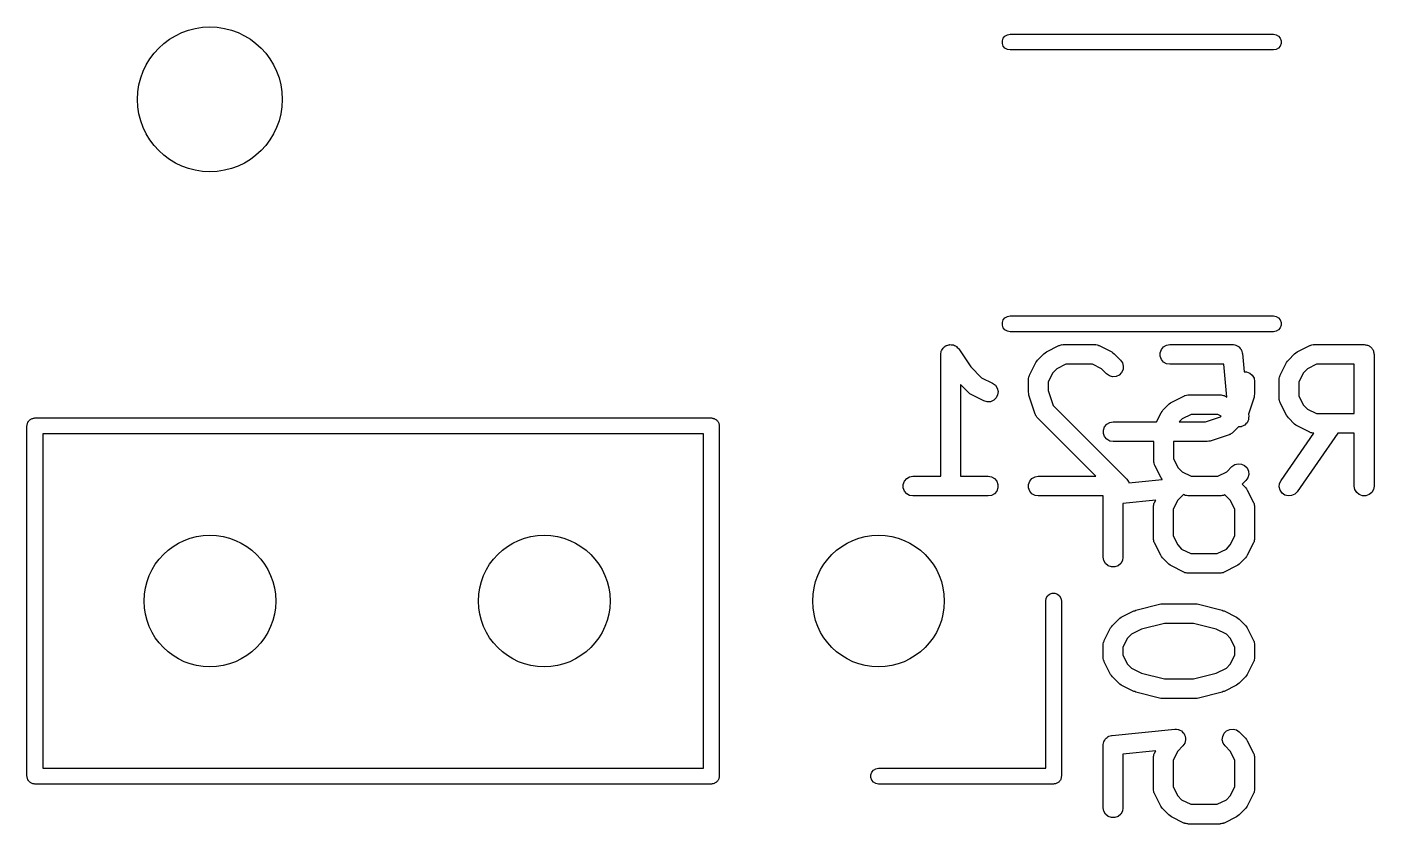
# Model space of a CAD drawing. Extents: x 25 to 326, y -201 to -21.
# Drawn here: x 100.21 to 110.44, y -37.25 to -31.2 of the extents above; entities that cross this region are included whole.
import ezdxf

# ---------------------------------------------------------------- set-up
doc = ezdxf.new("R2010")
doc.units = 0
doc.header["$MEASUREMENT"] = 0
doc.layers.add('BLACK', color=7, linetype='CONTINUOUS')

msp = doc.modelspace()

# ---------------------------------------------------------------- linework, layer by layer
at = {"layer": 'Black'}
for p, q in [((107.621, -31.3046), (107.628, -31.285)), ((107.621, -31.3254), (107.621, -31.3046)), ((107.628, -31.285), (107.641, -31.269)), ((107.641, -31.269), (107.659, -31.2586)), ((107.659, -31.2586), (107.68, -31.255)), ((107.68, -31.255), (109.68, -31.255)), ((109.68, -31.255), (109.701, -31.2586)), ((109.701, -31.2586), (109.719, -31.269)), ((109.719, -31.269), (109.732, -31.285)), ((109.732, -31.285), (109.739, -31.3046)), ((109.739, -31.3046), (109.739, -31.3254)), ((107.628, -31.345), (107.621, -31.3254)), ((107.641, -31.361), (107.628, -31.345)), ((107.659, -31.3714), (107.641, -31.361)), ((107.68, -31.375), (107.659, -31.3714)), ((109.68, -31.375), (107.68, -31.375)), ((109.701, -31.3714), (109.68, -31.375)), ((109.719, -31.361), (109.701, -31.3714)), ((109.732, -31.345), (109.719, -31.361)), ((109.739, -31.3254), (109.732, -31.345)), ((107.621, -33.4446), (107.628, -33.425)), ((107.621, -33.4654), (107.621, -33.4446)), ((107.628, -33.485), (107.621, -33.4654)), ((107.628, -33.425), (107.641, -33.409)), ((107.641, -33.409), (107.659, -33.3986)), ((107.659, -33.3986), (107.68, -33.395)), ((107.68, -33.395), (109.68, -33.395)), ((109.68, -33.395), (109.701, -33.3986)), ((109.701, -33.3986), (109.719, -33.409)), ((109.719, -33.409), (109.732, -33.425)), ((109.732, -33.425), (109.739, -33.4446)), ((109.739, -33.4654), (109.732, -33.485)), ((109.739, -33.4446), (109.739, -33.4654)), ((107.641, -33.501), (107.628, -33.485)), ((107.659, -33.5114), (107.641, -33.501)), ((107.68, -33.515), (107.659, -33.5114)), ((109.68, -33.515), (107.68, -33.515)), ((109.701, -33.5114), (109.68, -33.515)), ((109.719, -33.501), (109.701, -33.5114)), ((109.732, -33.485), (109.719, -33.501)), ((107.153, -33.6791), (107.156, -33.6705)), ((107.156, -33.6705), (107.157, -33.6617)), ((107.157, -33.6617), (107.159, -33.6581)), ((107.159, -33.6581), (107.16, -33.6541)), ((107.16, -33.6541), (107.166, -33.6469)), ((107.166, -33.6469), (107.17, -33.6392)), ((107.17, -33.6392), (107.173, -33.6365)), ((107.173, -33.6365), (107.176, -33.6331)), ((107.176, -33.6331), (107.183, -33.6282)), ((107.183, -33.6282), (107.19, -33.6224)), ((107.19, -33.6224), (107.194, -33.621)), ((107.194, -33.621), (107.197, -33.6187)), ((107.197, -33.6187), (107.206, -33.6166)), ((107.206, -33.6166), (107.215, -33.6135)), ((107.215, -33.6135), (107.219, -33.6135)), ((107.219, -33.6135), (107.223, -33.6125)), ((107.223, -33.6125), (107.232, -33.6135)), ((107.232, -33.6135), (107.241, -33.6135)), ((107.241, -33.6135), (107.245, -33.6149)), ((107.245, -33.6149), (107.249, -33.6154)), ((107.249, -33.6154), (107.257, -33.6194)), ((107.257, -33.6194), (107.265, -33.6224)), ((107.265, -33.6224), (107.268, -33.6251)), ((107.268, -33.6251), (107.272, -33.6269)), ((107.272, -33.6269), (107.278, -33.6334)), ((107.278, -33.6334), (107.285, -33.6392)), ((107.285, -33.6392), (107.287, -33.6428)), ((107.287, -33.6428), (107.29, -33.6458)), ((107.29, -33.6458), (107.381, -33.7825)), ((107.946, -33.6751), (107.956, -33.6679)), ((107.956, -33.6679), (108.051, -33.6203)), ((108.051, -33.6203), (108.055, -33.6191)), ((108.055, -33.6191), (108.059, -33.6169)), ((108.059, -33.6169), (108.068, -33.6154)), ((108.068, -33.6154), (108.076, -33.6129)), ((108.076, -33.6129), (108.081, -33.6131)), ((108.081, -33.6131), (108.085, -33.6124)), ((108.085, -33.6124), (108.323, -33.6124)), ((108.323, -33.6124), (108.327, -33.6131)), ((108.327, -33.6131), (108.331, -33.6129)), ((108.331, -33.6129), (108.34, -33.6154)), ((108.34, -33.6154), (108.349, -33.6169)), ((108.349, -33.6169), (108.352, -33.6191)), ((108.352, -33.6191), (108.356, -33.6203)), ((108.356, -33.6203), (108.452, -33.6679)), ((108.452, -33.6679), (108.461, -33.6751)), ((108.82, -33.6744), (108.829, -33.6499)), ((108.829, -33.6499), (108.846, -33.6299)), ((108.846, -33.6299), (108.869, -33.6169)), ((108.869, -33.6169), (108.894, -33.6124)), ((108.894, -33.6124), (109.37, -33.6124)), ((109.37, -33.6124), (109.373, -33.6129)), ((109.373, -33.6129), (109.376, -33.6126)), ((109.376, -33.6126), (109.386, -33.6151)), ((109.386, -33.6151), (109.396, -33.6169)), ((109.396, -33.6169), (109.399, -33.6183)), ((109.399, -33.6183), (109.401, -33.619)), ((109.401, -33.619), (109.41, -33.6248)), ((109.41, -33.6248), (109.419, -33.6299)), ((109.419, -33.6299), (109.421, -33.6321)), ((109.421, -33.6321), (109.423, -33.6337)), ((109.423, -33.6337), (109.429, -33.642)), ((109.429, -33.642), (109.435, -33.6499)), ((109.435, -33.6499), (109.436, -33.6525)), ((109.436, -33.6525), (109.438, -33.6548)), ((109.438, -33.6548), (109.441, -33.6647)), ((109.441, -33.6647), (109.444, -33.6744)), ((109.851, -33.6751), (109.861, -33.6679)), ((109.861, -33.6679), (109.956, -33.6203)), ((109.956, -33.6203), (109.96, -33.6191)), ((109.96, -33.6191), (109.964, -33.6169)), ((109.964, -33.6169), (109.973, -33.6154)), ((109.973, -33.6154), (109.981, -33.6129)), ((109.981, -33.6129), (109.985, -33.6131)), ((109.985, -33.6131), (109.99, -33.6124)), ((109.99, -33.6124), (110.37, -33.6124)), ((110.37, -33.6124), (110.377, -33.6135)), ((110.377, -33.6135), (110.383, -33.6135)), ((110.383, -33.6135), (110.39, -33.6158)), ((110.39, -33.6158), (110.396, -33.6169)), ((110.396, -33.6169), (110.402, -33.6202)), ((110.402, -33.6202), (110.408, -33.6224)), ((110.408, -33.6224), (110.413, -33.6266)), ((110.413, -33.6266), (110.419, -33.6299)), ((110.419, -33.6299), (110.423, -33.635)), ((110.423, -33.635), (110.428, -33.6392)), ((110.428, -33.6392), (110.431, -33.6449)), ((110.431, -33.6449), (110.435, -33.6499)), ((110.435, -33.6499), (110.438, -33.656)), ((110.438, -33.656), (110.441, -33.6617)), ((110.441, -33.6617), (110.442, -33.6682)), ((110.442, -33.6682), (110.444, -33.6744)), ((107.153, -33.6833), (107.153, -33.6791)), ((107.153, -33.6874), (107.153, -33.6833)), ((107.153, -34.6124), (107.153, -33.6874)), ((107.827, -33.8443), (107.875, -33.7491)), ((107.875, -33.7491), (107.882, -33.7394)), ((107.882, -33.7394), (107.889, -33.7296)), ((107.889, -33.7296), (107.936, -33.682)), ((107.936, -33.682), (107.946, -33.6751)), ((108.102, -33.7624), (108.034, -33.7966)), ((108.305, -33.7624), (108.102, -33.7624)), ((108.374, -33.7966), (108.305, -33.7624)), ((108.461, -33.6751), (108.471, -33.682)), ((108.471, -33.682), (108.519, -33.7296)), ((108.519, -33.7296), (108.534, -33.7509)), ((108.534, -33.7509), (108.54, -33.7761)), ((108.82, -33.7004), (108.82, -33.6744)), ((108.829, -33.7249), (108.82, -33.7004)), ((108.846, -33.7448), (108.829, -33.7249)), ((108.869, -33.7579), (108.846, -33.7448)), ((108.894, -33.7624), (108.869, -33.7579)), ((109.303, -33.7624), (108.894, -33.7624)), ((109.327, -34.0106), (109.303, -33.7624)), ((109.444, -33.6744), (109.444, -33.6772)), ((109.444, -33.6772), (109.445, -33.6799)), ((109.445, -33.6799), (109.459, -33.8195)), ((109.732, -33.8443), (109.78, -33.7491)), ((109.78, -33.7491), (109.787, -33.7394)), ((109.787, -33.7394), (109.794, -33.7296)), ((109.794, -33.7296), (109.841, -33.682)), ((109.841, -33.682), (109.851, -33.6751)), ((110.007, -33.7624), (109.939, -33.7966)), ((110.295, -33.7624), (110.007, -33.7624)), ((110.295, -34.1362), (110.295, -33.7624)), ((110.444, -33.6744), (110.444, -33.6809)), ((110.444, -33.6809), (110.445, -33.6874)), ((110.445, -33.6874), (110.445, -34.6874)), ((107.381, -33.7825), (107.463, -33.8638)), ((107.463, -33.8638), (107.547, -33.906)), ((107.819, -33.8779), (107.82, -33.8736)), ((107.82, -33.8693), (107.822, -33.8609)), ((107.82, -33.8736), (107.82, -33.8693)), ((107.822, -33.8609), (107.824, -33.8522)), ((107.824, -33.8522), (107.826, -33.8485)), ((107.826, -33.8485), (107.827, -33.8443)), ((108.004, -33.827), (107.969, -33.8956)), ((108.034, -33.7966), (108.004, -33.827)), ((108.413, -33.8357), (108.374, -33.7966)), ((108.434, -33.8506), (108.413, -33.8357)), ((108.459, -33.8573), (108.434, -33.8506)), ((108.485, -33.8551), (108.459, -33.8573)), ((108.509, -33.8441), (108.485, -33.8551)), ((108.527, -33.8256), (108.509, -33.8441)), ((108.538, -33.802), (108.527, -33.8256)), ((108.54, -33.7761), (108.538, -33.802)), ((109.459, -33.8195), (109.475, -33.8195)), ((109.475, -33.8195), (109.5, -33.8284)), ((109.5, -33.8284), (109.52, -33.8451)), ((109.52, -33.8451), (109.533, -33.8677)), ((109.533, -33.8677), (109.537, -33.8933)), ((109.724, -33.8779), (109.725, -33.8736)), ((109.725, -33.8693), (109.727, -33.8609)), ((109.725, -33.8736), (109.725, -33.8693)), ((109.727, -33.8609), (109.729, -33.8522)), ((109.729, -33.8522), (109.731, -33.8485)), ((109.731, -33.8485), (109.732, -33.8443)), ((109.908, -33.827), (109.874, -33.8956)), ((109.939, -33.7966), (109.908, -33.827)), ((107.365, -33.9785), (107.303, -33.9161)), ((107.303, -33.9161), (107.303, -34.6124)), ((107.375, -33.9854), (107.365, -33.9785)), ((107.547, -33.906), (107.568, -33.9215)), ((107.568, -33.9215), (107.582, -33.9433)), ((107.582, -33.9433), (107.588, -33.9686)), ((107.588, -33.9686), (107.585, -33.9945)), ((107.819, -33.9731), (107.819, -33.8779)), ((107.821, -33.9849), (107.819, -33.9731)), ((107.969, -33.8956), (107.969, -33.9609)), ((107.969, -33.9609), (108.007, -34.0754)), ((109.537, -33.8933), (109.537, -33.9886)), ((109.724, -34.0207), (109.724, -33.8779)), ((109.874, -33.8956), (109.874, -34.003)), ((107.385, -33.9926), (107.375, -33.9854)), ((107.48, -34.0402), (107.385, -33.9926)), ((107.505, -34.0476), (107.48, -34.0402)), ((107.531, -34.046), (107.505, -34.0476)), ((107.555, -34.0357), (107.531, -34.046)), ((107.574, -34.0178), (107.555, -34.0357)), ((107.585, -33.9945), (107.574, -34.0178)), ((107.823, -33.9968), (107.821, -33.9849)), ((107.871, -34.1397), (107.823, -33.9968)), ((108.007, -34.0754), (108.566, -34.6343)), ((108.841, -34.1105), (108.889, -34.0629)), ((108.889, -34.0629), (108.899, -34.056)), ((108.899, -34.056), (108.908, -34.0489)), ((108.908, -34.0489), (109.004, -34.0013)), ((109.004, -34.0013), (109.008, -34)), ((109.008, -34), (109.011, -33.9979)), ((109.011, -33.9979), (109.02, -33.9963)), ((109.02, -33.9963), (109.029, -33.9938)), ((109.029, -33.9938), (109.033, -33.9941)), ((109.033, -33.9941), (109.037, -33.9933)), ((109.037, -33.9933), (109.275, -33.9933)), ((109.275, -33.9933), (109.279, -33.9941)), ((109.279, -33.9941), (109.284, -33.9938)), ((109.284, -33.9938), (109.292, -33.9963)), ((109.292, -33.9963), (109.301, -33.9979)), ((109.301, -33.9979), (109.305, -34)), ((109.305, -34), (109.309, -34.0013)), ((109.309, -34.0013), (109.327, -34.0106)), ((109.534, -34.0123), (109.491, -34.1397)), ((109.535, -34.0004), (109.534, -34.0123)), ((109.537, -33.9886), (109.535, -34.0004)), ((109.725, -34.025), (109.724, -34.0207)), ((109.725, -34.0293), (109.725, -34.025)), ((109.727, -34.0377), (109.725, -34.0293)), ((109.729, -34.0464), (109.727, -34.0377)), ((109.731, -34.0501), (109.729, -34.0464)), ((109.732, -34.0543), (109.731, -34.0501)), ((109.78, -34.1495), (109.732, -34.0543)), ((109.874, -34.003), (109.908, -34.0715)), ((109.908, -34.0715), (109.939, -34.1019)), ((100.228, -34.1881), (100.231, -34.184)), ((100.231, -34.184), (100.236, -34.1814)), ((100.236, -34.1814), (100.24, -34.178)), ((100.24, -34.178), (100.245, -34.1762)), ((100.245, -34.1762), (100.249, -34.1736)), ((100.249, -34.1736), (100.255, -34.1727)), ((100.255, -34.1727), (100.26, -34.1709)), ((100.26, -34.1709), (100.265, -34.1709)), ((100.265, -34.1709), (100.27, -34.17)), ((100.27, -34.17), (105.41, -34.17)), ((105.41, -34.17), (105.415, -34.1709)), ((105.415, -34.1709), (105.42, -34.1709)), ((105.42, -34.1709), (105.425, -34.1727)), ((105.425, -34.1727), (105.431, -34.1736)), ((105.431, -34.1736), (105.435, -34.1762)), ((105.435, -34.1762), (105.44, -34.178)), ((105.44, -34.178), (105.444, -34.1814)), ((105.444, -34.1814), (105.449, -34.184)), ((105.449, -34.184), (105.452, -34.1881)), ((107.873, -34.1435), (107.871, -34.1397)), ((107.874, -34.1476), (107.873, -34.1435)), ((107.879, -34.1548), (107.874, -34.1476)), ((107.883, -34.1626), (107.879, -34.1548)), ((107.886, -34.1654), (107.883, -34.1626)), ((107.889, -34.169), (107.886, -34.1654)), ((108.332, -34.6124), (107.889, -34.169)), ((108.793, -34.1993), (108.827, -34.13)), ((108.827, -34.13), (108.834, -34.1204)), ((108.834, -34.1204), (108.841, -34.1105)), ((108.986, -34.1776), (108.965, -34.1993)), ((109.055, -34.1433), (108.986, -34.1776)), ((109.258, -34.1433), (109.055, -34.1433)), ((109.164, -34.1993), (109.279, -34.1611)), ((109.284, -34.1564), (109.258, -34.1433)), ((109.279, -34.1611), (109.284, -34.1564)), ((109.491, -34.183), (109.485, -34.1944)), ((109.491, -34.1397), (109.493, -34.1561)), ((109.492, -34.1695), (109.491, -34.1821)), ((109.491, -34.1821), (109.491, -34.1825)), ((109.491, -34.1825), (109.491, -34.183)), ((109.493, -34.157), (109.492, -34.1695)), ((109.493, -34.1561), (109.493, -34.1566)), ((109.493, -34.1566), (109.493, -34.157)), ((109.787, -34.1592), (109.78, -34.1495)), ((109.794, -34.169), (109.787, -34.1592)), ((109.841, -34.2166), (109.794, -34.169)), ((109.939, -34.1019), (110.007, -34.1362)), ((110.007, -34.1362), (110.295, -34.1362)), ((100.21, -34.23), (100.211, -34.2248)), ((100.21, -36.89), (100.21, -34.23)), ((100.211, -34.2196), (100.213, -34.2147)), ((100.211, -34.2248), (100.211, -34.2196)), ((100.213, -34.2147), (100.214, -34.2095)), ((100.214, -34.2095), (100.216, -34.2049)), ((100.216, -34.2049), (100.218, -34.2)), ((100.218, -34.2), (100.221, -34.196)), ((100.221, -34.196), (100.224, -34.1914)), ((100.224, -34.1914), (100.228, -34.1881)), ((105.452, -34.1881), (105.456, -34.1914)), ((105.456, -34.1914), (105.459, -34.196)), ((105.459, -34.196), (105.462, -34.2)), ((105.462, -34.2), (105.464, -34.2049)), ((105.464, -34.2049), (105.466, -34.2095)), ((105.466, -34.2095), (105.467, -34.2147)), ((105.467, -34.2147), (105.469, -34.2196)), ((105.469, -34.2196), (105.469, -34.2248)), ((105.469, -34.2248), (105.47, -34.23)), ((105.47, -34.23), (105.47, -36.89)), ((108.389, -34.2613), (108.397, -34.2368)), ((108.389, -34.2873), (108.389, -34.2613)), ((108.397, -34.2368), (108.414, -34.2168)), ((108.414, -34.2168), (108.437, -34.2038)), ((108.437, -34.2038), (108.462, -34.1993)), ((108.462, -34.1993), (108.793, -34.1993)), ((108.965, -34.1993), (109.164, -34.1993)), ((109.366, -34.2854), (109.358, -34.2896)), ((109.369, -34.2822), (109.366, -34.2854)), ((109.373, -34.2797), (109.369, -34.2822)), ((109.414, -34.2382), (109.373, -34.2797)), ((109.425, -34.2371), (109.414, -34.2382)), ((109.438, -34.236), (109.425, -34.2371)), ((109.45, -34.2303), (109.438, -34.2358)), ((109.438, -34.2358), (109.438, -34.2358)), ((109.438, -34.2358), (109.438, -34.236)), ((109.461, -34.225), (109.45, -34.2303)), ((109.462, -34.2245), (109.461, -34.2247)), ((109.461, -34.2247), (109.461, -34.225)), ((109.471, -34.2155), (109.462, -34.2245)), ((109.48, -34.2066), (109.471, -34.2155)), ((109.485, -34.1944), (109.48, -34.2058)), ((109.48, -34.2058), (109.48, -34.2062)), ((109.48, -34.2062), (109.48, -34.2066)), ((109.738, -34.6444), (109.988, -34.286)), ((109.851, -34.2235), (109.841, -34.2166)), ((109.861, -34.2307), (109.851, -34.2235)), ((110.171, -34.2862), (109.86, -34.7304)), ((109.956, -34.2783), (109.861, -34.2307)), ((109.96, -34.2795), (109.956, -34.2783)), ((109.964, -34.2817), (109.96, -34.2795)), ((109.973, -34.2832), (109.964, -34.2817)), ((109.981, -34.2857), (109.973, -34.2832)), ((109.985, -34.2854), (109.981, -34.2857)), ((109.988, -34.286), (109.985, -34.2854)), ((110.295, -34.2862), (110.171, -34.2862)), ((110.295, -34.6874), (110.295, -34.2862)), ((100.33, -34.29), (100.33, -36.83)), ((105.35, -34.29), (100.33, -34.29)), ((105.35, -36.83), (105.35, -34.29)), ((108.397, -34.3118), (108.389, -34.2873)), ((108.414, -34.3317), (108.397, -34.3118)), ((108.437, -34.3448), (108.414, -34.3317)), ((108.462, -34.3493), (108.437, -34.3448)), ((108.772, -34.3493), (108.462, -34.3493)), ((108.772, -34.4969), (108.772, -34.3493)), ((109.177, -34.3493), (108.922, -34.3493)), ((108.922, -34.3493), (108.922, -34.4792)), ((109.189, -34.3472), (109.177, -34.3493)), ((109.2, -34.3454), (109.189, -34.3472)), ((109.343, -34.2978), (109.2, -34.3454)), ((109.347, -34.2958), (109.343, -34.2978)), ((109.351, -34.2946), (109.347, -34.2958)), ((109.358, -34.2896), (109.351, -34.2946)), ((108.922, -34.4792), (108.956, -34.5477)), ((108.772, -34.5012), (108.772, -34.4969)), ((108.772, -34.5055), (108.772, -34.5012)), ((108.775, -34.5139), (108.772, -34.5055)), ((108.776, -34.5226), (108.775, -34.5139)), ((108.778, -34.5263), (108.776, -34.5226)), ((108.78, -34.5304), (108.778, -34.5263)), ((108.827, -34.6257), (108.78, -34.5304)), ((108.956, -34.5477), (108.986, -34.5781)), ((108.986, -34.5781), (109.055, -34.6124)), ((109.258, -34.6124), (109.326, -34.5781)), ((109.326, -34.5781), (109.365, -34.5391)), ((109.365, -34.5391), (109.386, -34.5242)), ((109.386, -34.5242), (109.412, -34.5174)), ((109.412, -34.5174), (109.438, -34.5197)), ((109.438, -34.5197), (109.461, -34.5307)), ((109.461, -34.5307), (109.48, -34.5491)), ((109.48, -34.5491), (109.491, -34.5727)), ((109.491, -34.5727), (109.493, -34.5987)), ((106.868, -34.6744), (106.877, -34.6499)), ((106.868, -34.7004), (106.868, -34.6744)), ((106.877, -34.6499), (106.894, -34.6299)), ((106.894, -34.6299), (106.916, -34.6169)), ((106.916, -34.6169), (106.942, -34.6124)), ((106.942, -34.6124), (107.153, -34.6124)), ((107.303, -34.6124), (107.513, -34.6124)), ((107.513, -34.6124), (107.539, -34.6169)), ((107.539, -34.6169), (107.562, -34.6299)), ((107.562, -34.6299), (107.578, -34.6499)), ((107.578, -34.6499), (107.587, -34.6744)), ((107.587, -34.6744), (107.587, -34.7004)), ((107.82, -34.6744), (107.829, -34.6499)), ((107.82, -34.7004), (107.82, -34.6744)), ((107.829, -34.6499), (107.846, -34.6299)), ((107.846, -34.6299), (107.869, -34.6169)), ((107.869, -34.6169), (107.894, -34.6124)), ((107.894, -34.6124), (108.332, -34.6124)), ((108.566, -34.6343), (108.572, -34.6424)), ((108.572, -34.6424), (108.578, -34.6499)), ((108.578, -34.6499), (108.579, -34.653)), ((108.579, -34.653), (108.581, -34.6557)), ((108.581, -34.6557), (108.583, -34.663)), ((108.583, -34.663), (108.836, -34.6377)), ((108.834, -34.6353), (108.827, -34.6257)), ((108.836, -34.6377), (108.834, -34.6353)), ((109.055, -34.6124), (109.258, -34.6124)), ((109.471, -34.6452), (109.443, -34.673)), ((109.443, -34.673), (109.468, -34.6974)), ((109.486, -34.6238), (109.471, -34.6452)), ((109.493, -34.5987), (109.486, -34.6238)), ((109.724, -34.6939), (109.727, -34.668)), ((109.731, -34.7191), (109.724, -34.6939)), ((109.727, -34.668), (109.738, -34.6444)), ((110.3, -34.713), (110.295, -34.6874)), ((110.445, -34.6874), (110.441, -34.713)), ((106.877, -34.7249), (106.868, -34.7004)), ((106.894, -34.7448), (106.877, -34.7249)), ((106.916, -34.7579), (106.894, -34.7448)), ((106.942, -34.7624), (106.916, -34.7579)), ((107.513, -34.7624), (106.942, -34.7624)), ((107.539, -34.7579), (107.513, -34.7624)), ((107.562, -34.7448), (107.539, -34.7579)), ((107.578, -34.7249), (107.562, -34.7448)), ((107.587, -34.7004), (107.578, -34.7249)), ((107.829, -34.7249), (107.82, -34.7004)), ((107.846, -34.7448), (107.829, -34.7249)), ((107.869, -34.7579), (107.846, -34.7448)), ((107.894, -34.7624), (107.869, -34.7579)), ((108.387, -34.7624), (107.894, -34.7624)), ((108.387, -35.2267), (108.387, -34.7624)), ((108.786, -34.7935), (108.537, -34.8183)), ((108.776, -34.8122), (108.786, -34.7935)), ((108.953, -34.7949), (108.918, -34.8634)), ((108.992, -34.7559), (108.953, -34.7949)), ((108.996, -34.7504), (108.992, -34.7552)), ((108.992, -34.7552), (108.992, -34.7555)), ((108.992, -34.7555), (108.992, -34.7559)), ((109.004, -34.7545), (108.996, -34.7504)), ((109.008, -34.7557), (109.004, -34.7545)), ((109.011, -34.7579), (109.008, -34.7557)), ((109.02, -34.7594), (109.011, -34.7579)), ((109.029, -34.7619), (109.02, -34.7594)), ((109.033, -34.7616), (109.029, -34.7619)), ((109.037, -34.7624), (109.033, -34.7616)), ((109.275, -34.7624), (109.037, -34.7624)), ((109.279, -34.7616), (109.275, -34.7624)), ((109.284, -34.7619), (109.279, -34.7616)), ((109.292, -34.7594), (109.284, -34.7619)), ((109.301, -34.7579), (109.292, -34.7594)), ((109.305, -34.7557), (109.301, -34.7579)), ((109.309, -34.7545), (109.305, -34.7557)), ((109.312, -34.7529), (109.309, -34.7545)), ((109.314, -34.7559), (109.312, -34.7529)), ((109.353, -34.7949), (109.314, -34.7559)), ((109.387, -34.8634), (109.353, -34.7949)), ((109.468, -34.6974), (109.475, -34.7073)), ((109.475, -34.7073), (109.482, -34.7169)), ((109.482, -34.7169), (109.529, -34.8122)), ((109.746, -34.7404), (109.731, -34.7191)), ((109.767, -34.7554), (109.746, -34.7404)), ((109.793, -34.7621), (109.767, -34.7554)), ((109.818, -34.7598), (109.793, -34.7621)), ((109.842, -34.7488), (109.818, -34.7598)), ((109.86, -34.7304), (109.842, -34.7488)), ((110.313, -34.7356), (110.3, -34.713)), ((110.333, -34.7523), (110.313, -34.7356)), ((110.357, -34.7612), (110.333, -34.7523)), ((110.383, -34.7612), (110.357, -34.7612)), ((110.408, -34.7523), (110.383, -34.7612)), ((110.428, -34.7356), (110.408, -34.7523)), ((110.441, -34.713), (110.428, -34.7356)), ((108.537, -34.8183), (108.537, -35.2267)), ((108.768, -34.8457), (108.769, -34.8415)), ((108.768, -35.0838), (108.768, -34.8457)), ((108.769, -34.8371), (108.771, -34.8287)), ((108.769, -34.8415), (108.769, -34.8371)), ((108.771, -34.8287), (108.773, -34.8201)), ((108.773, -34.8201), (108.775, -34.8163)), ((108.775, -34.8163), (108.776, -34.8122)), ((108.918, -34.8634), (108.918, -35.0661)), ((109.387, -35.0661), (109.387, -34.8634)), ((109.529, -34.8122), (109.531, -34.8163)), ((109.531, -34.8163), (109.533, -34.8201)), ((109.533, -34.8201), (109.534, -34.8287)), ((109.534, -34.8287), (109.537, -34.8371)), ((109.537, -34.8371), (109.537, -34.8415)), ((109.537, -34.8415), (109.537, -34.8457)), ((109.537, -34.8457), (109.537, -35.0838)), ((108.769, -35.0881), (108.768, -35.0838)), ((108.769, -35.0924), (108.769, -35.0881)), ((108.771, -35.1008), (108.769, -35.0924)), ((108.773, -35.1095), (108.771, -35.1008)), ((108.918, -35.0661), (108.953, -35.1346)), ((109.353, -35.1346), (109.387, -35.0661)), ((109.534, -35.1008), (109.533, -35.1095)), ((109.537, -35.0924), (109.534, -35.1008)), ((109.537, -35.0838), (109.537, -35.0881)), ((109.537, -35.0881), (109.537, -35.0924)), ((108.775, -35.1132), (108.773, -35.1095)), ((108.776, -35.1174), (108.775, -35.1132)), ((108.824, -35.2126), (108.776, -35.1174)), ((108.953, -35.1346), (108.983, -35.165)), ((108.983, -35.165), (109.052, -35.1993)), ((109.052, -35.1993), (109.254, -35.1993)), ((109.254, -35.1993), (109.323, -35.165)), ((109.323, -35.165), (109.353, -35.1346)), ((109.529, -35.1174), (109.482, -35.2126)), ((109.531, -35.1132), (109.529, -35.1174)), ((109.533, -35.1095), (109.531, -35.1132)), ((108.392, -35.2523), (108.387, -35.2267)), ((108.405, -35.2749), (108.392, -35.2523)), ((108.425, -35.2916), (108.405, -35.2749)), ((108.449, -35.3005), (108.425, -35.2916)), ((108.475, -35.3005), (108.449, -35.3005)), ((108.5, -35.2916), (108.475, -35.3005)), ((108.52, -35.2749), (108.5, -35.2916)), ((108.533, -35.2523), (108.52, -35.2749)), ((108.537, -35.2267), (108.533, -35.2523)), ((108.831, -35.2222), (108.824, -35.2126)), ((108.838, -35.2321), (108.831, -35.2222)), ((108.886, -35.2797), (108.838, -35.2321)), ((108.895, -35.2866), (108.886, -35.2797)), ((108.905, -35.2937), (108.895, -35.2866)), ((109, -35.3414), (108.905, -35.2937)), ((109.401, -35.2937), (109.305, -35.3414)), ((109.41, -35.2866), (109.401, -35.2937)), ((109.42, -35.2797), (109.41, -35.2866)), ((109.468, -35.2321), (109.42, -35.2797)), ((109.475, -35.2222), (109.468, -35.2321)), ((109.482, -35.2126), (109.475, -35.2222)), ((109.004, -35.3426), (109, -35.3414)), ((109.008, -35.3448), (109.004, -35.3426)), ((109.017, -35.3463), (109.008, -35.3448)), ((109.025, -35.3488), (109.017, -35.3463)), ((109.03, -35.3485), (109.025, -35.3488)), ((109.034, -35.3493), (109.03, -35.3485)), ((109.272, -35.3493), (109.034, -35.3493)), ((109.276, -35.3485), (109.272, -35.3493)), ((109.28, -35.3488), (109.276, -35.3485)), ((109.289, -35.3463), (109.28, -35.3488)), ((109.298, -35.3448), (109.289, -35.3463)), ((109.301, -35.3426), (109.298, -35.3448)), ((109.305, -35.3414), (109.301, -35.3426)), ((107.964, -35.5214), (107.98, -35.508)), ((107.98, -35.508), (108, -35.5009)), ((108, -35.5009), (108.02, -35.5009)), ((108.02, -35.5009), (108.04, -35.508)), ((108.04, -35.508), (108.056, -35.5214)), ((107.95, -35.56), (107.954, -35.5395)), ((107.95, -36.83), (107.95, -35.56)), ((107.954, -35.5395), (107.964, -35.5214)), ((108.056, -35.5214), (108.066, -35.5395)), ((108.066, -35.5395), (108.07, -35.56)), ((108.07, -35.56), (108.07, -36.89)), ((108.635, -35.6301), (108.825, -35.5825)), ((108.825, -35.5825), (108.834, -35.5818)), ((108.834, -35.5818), (108.843, -35.5802)), ((108.843, -35.5802), (109.081, -35.5802)), ((109.081, -35.5802), (109.09, -35.5818)), ((109.09, -35.5818), (109.1, -35.5825)), ((109.1, -35.5825), (109.29, -35.6301)), ((108.457, -35.7451), (108.505, -35.6974)), ((108.505, -35.6974), (108.514, -35.6906)), ((108.514, -35.6906), (108.524, -35.6834)), ((108.524, -35.6834), (108.619, -35.6358)), ((108.619, -35.6358), (108.627, -35.6334)), ((108.627, -35.6334), (108.635, -35.6301)), ((109.29, -35.6301), (109.298, -35.6334)), ((109.298, -35.6334), (109.305, -35.6358)), ((109.305, -35.6358), (109.401, -35.6834)), ((109.401, -35.6834), (109.41, -35.6906)), ((109.41, -35.6906), (109.42, -35.6974)), ((109.42, -35.6974), (109.468, -35.7451)), ((108.395, -35.8598), (108.443, -35.7646)), ((108.443, -35.7646), (108.45, -35.7549)), ((108.45, -35.7549), (108.457, -35.7451)), ((108.602, -35.8121), (108.572, -35.8425)), ((108.679, -35.7736), (108.602, -35.8121)), ((108.853, -35.7302), (108.679, -35.7736)), ((109.072, -35.7302), (108.853, -35.7302)), ((109.246, -35.7736), (109.072, -35.7302)), ((109.323, -35.8121), (109.246, -35.7736)), ((109.353, -35.8425), (109.323, -35.8121)), ((109.468, -35.7451), (109.475, -35.7549)), ((109.475, -35.7549), (109.482, -35.7646)), ((109.482, -35.7646), (109.529, -35.8598)), ((108.387, -35.8933), (108.388, -35.8891)), ((108.387, -35.9886), (108.387, -35.8933)), ((108.388, -35.8848), (108.39, -35.8763)), ((108.388, -35.8891), (108.388, -35.8848)), ((108.39, -35.8763), (108.392, -35.8677)), ((108.392, -35.8677), (108.394, -35.8639)), ((108.394, -35.8639), (108.395, -35.8598)), ((108.572, -35.8425), (108.537, -35.911)), ((108.537, -35.911), (108.537, -35.9709)), ((109.387, -35.911), (109.353, -35.8425)), ((109.387, -35.9709), (109.387, -35.911)), ((109.529, -35.8598), (109.531, -35.8639)), ((109.531, -35.8639), (109.533, -35.8677)), ((109.533, -35.8677), (109.534, -35.8763)), ((109.534, -35.8763), (109.537, -35.8848)), ((109.537, -35.8848), (109.537, -35.8891)), ((109.537, -35.8891), (109.537, -35.8933)), ((109.537, -35.8933), (109.537, -35.9886)), ((108.388, -35.9928), (108.387, -35.9886)), ((108.388, -35.9971), (108.388, -35.9928)), ((108.39, -36.0056), (108.388, -35.9971)), ((108.392, -36.0142), (108.39, -36.0056)), ((108.394, -36.018), (108.392, -36.0142)), ((108.395, -36.0221), (108.394, -36.018)), ((108.443, -36.1174), (108.395, -36.0221)), ((108.537, -35.9709), (108.572, -36.0394)), ((109.353, -36.0394), (109.387, -35.9709)), ((109.529, -36.0221), (109.482, -36.1174)), ((109.531, -36.018), (109.529, -36.0221)), ((109.533, -36.0142), (109.531, -36.018)), ((109.534, -36.0056), (109.533, -36.0142)), ((109.537, -35.9971), (109.534, -36.0056)), ((109.537, -35.9886), (109.537, -35.9928)), ((109.537, -35.9928), (109.537, -35.9971)), ((108.45, -36.127), (108.443, -36.1174)), ((108.457, -36.1368), (108.45, -36.127)), ((108.572, -36.0394), (108.602, -36.0698)), ((108.602, -36.0698), (108.679, -36.1083)), ((108.679, -36.1083), (108.853, -36.1517)), ((109.072, -36.1517), (109.246, -36.1083)), ((109.246, -36.1083), (109.323, -36.0698)), ((109.323, -36.0698), (109.353, -36.0394)), ((109.475, -36.127), (109.468, -36.1368)), ((109.482, -36.1174), (109.475, -36.127)), ((108.505, -36.1845), (108.457, -36.1368)), ((108.514, -36.1913), (108.505, -36.1845)), ((108.524, -36.1985), (108.514, -36.1913)), ((108.619, -36.2461), (108.524, -36.1985)), ((108.853, -36.1517), (109.072, -36.1517)), ((109.401, -36.1985), (109.305, -36.2461)), ((109.41, -36.1913), (109.401, -36.1985)), ((109.42, -36.1845), (109.41, -36.1913)), ((109.468, -36.1368), (109.42, -36.1845)), ((108.627, -36.2485), (108.619, -36.2461)), ((108.635, -36.2518), (108.627, -36.2485)), ((108.825, -36.2994), (108.635, -36.2518)), ((108.834, -36.3001), (108.825, -36.2994)), ((108.843, -36.3017), (108.834, -36.3001)), ((109.081, -36.3017), (108.843, -36.3017)), ((109.09, -36.3001), (109.081, -36.3017)), ((109.1, -36.2994), (109.09, -36.3001)), ((109.29, -36.2518), (109.1, -36.2994)), ((109.298, -36.2485), (109.29, -36.2518)), ((109.305, -36.2461), (109.298, -36.2485)), ((108.455, -36.5806), (108.931, -36.533)), ((108.931, -36.533), (108.932, -36.533)), ((108.932, -36.533), (108.932, -36.5329)), ((108.932, -36.5329), (108.944, -36.534)), ((108.944, -36.534), (108.957, -36.5349)), ((108.957, -36.5349), (108.958, -36.5351)), ((108.958, -36.5351), (108.958, -36.5352)), ((108.958, -36.5352), (108.969, -36.5405)), ((109.324, -36.5462), (109.348, -36.5352)), ((109.348, -36.5352), (109.374, -36.5329)), ((109.374, -36.5329), (109.399, -36.5396)), ((108.388, -36.6496), (108.39, -36.6397)), ((108.39, -36.6397), (108.392, -36.6296)), ((108.392, -36.6296), (108.393, -36.6271)), ((108.393, -36.6271), (108.394, -36.6244)), ((108.394, -36.6244), (108.4, -36.6159)), ((108.4, -36.6159), (108.405, -36.607)), ((108.405, -36.607), (108.407, -36.6052)), ((108.407, -36.6052), (108.409, -36.6029)), ((108.409, -36.6029), (108.417, -36.5969)), ((108.417, -36.5969), (108.425, -36.5903)), ((108.425, -36.5903), (108.428, -36.5893)), ((108.428, -36.5893), (108.43, -36.5877)), ((108.43, -36.5877), (108.44, -36.5849)), ((108.44, -36.5849), (108.449, -36.5814)), ((108.449, -36.5814), (108.452, -36.5814)), ((108.452, -36.5814), (108.455, -36.5806)), ((108.969, -36.5405), (108.981, -36.5457)), ((108.981, -36.5457), (108.981, -36.546)), ((108.981, -36.546), (108.982, -36.5462)), ((108.982, -36.5462), (108.99, -36.5551)), ((108.99, -36.5551), (108.999, -36.5638)), ((108.999, -36.5638), (109, -36.5643)), ((109.007, -36.6393), (108.999, -36.6496)), ((109, -36.5643), (109, -36.5646)), ((109, -36.5646), (109.005, -36.576)), ((109.005, -36.576), (109.011, -36.5873)), ((109.01, -36.6263), (109.007, -36.6385)), ((109.007, -36.6385), (109.007, -36.6389)), ((109.007, -36.6389), (109.007, -36.6393)), ((109.013, -36.6142), (109.01, -36.6263)), ((109.011, -36.5873), (109.011, -36.5878)), ((109.011, -36.5878), (109.011, -36.5882)), ((109.011, -36.5882), (109.012, -36.6007)), ((109.012, -36.6007), (109.013, -36.6132)), ((109.013, -36.6132), (109.013, -36.6137)), ((109.013, -36.6137), (109.013, -36.6142)), ((109.292, -36.6142), (109.295, -36.5882)), ((109.299, -36.6393), (109.292, -36.6142)), ((109.295, -36.5882), (109.306, -36.5646)), ((109.314, -36.6607), (109.299, -36.6393)), ((109.306, -36.5646), (109.324, -36.5462)), ((109.399, -36.5396), (109.42, -36.5546)), ((109.42, -36.5546), (109.468, -36.6022)), ((109.468, -36.6022), (109.475, -36.612)), ((109.475, -36.612), (109.482, -36.6217)), ((109.482, -36.6217), (109.529, -36.7169)), ((108.387, -36.6552), (108.388, -36.6524)), ((108.387, -37.1314), (108.387, -36.6552)), ((108.388, -36.6524), (108.388, -36.6496)), ((108.786, -36.6983), (108.537, -36.7231)), ((108.537, -36.7231), (108.537, -37.1314)), ((108.769, -36.7419), (108.771, -36.7335)), ((108.769, -36.7462), (108.769, -36.7419)), ((108.771, -36.7335), (108.773, -36.7248)), ((108.773, -36.7248), (108.775, -36.7211)), ((108.775, -36.7211), (108.776, -36.7169)), ((108.776, -36.7169), (108.786, -36.6983)), ((108.953, -36.6997), (108.918, -36.7682)), ((108.992, -36.6607), (108.953, -36.6997)), ((108.999, -36.6496), (108.992, -36.66)), ((108.992, -36.66), (108.992, -36.6603)), ((108.992, -36.6603), (108.992, -36.6607)), ((109.353, -36.6997), (109.314, -36.6607)), ((109.387, -36.7682), (109.353, -36.6997)), ((109.529, -36.7169), (109.531, -36.7211)), ((109.531, -36.7211), (109.533, -36.7248)), ((109.533, -36.7248), (109.534, -36.7335)), ((109.534, -36.7335), (109.537, -36.7419)), ((109.537, -36.7419), (109.537, -36.7462)), ((100.33, -36.83), (105.35, -36.83)), ((106.628, -36.86), (106.641, -36.844)), ((106.641, -36.844), (106.659, -36.8336)), ((106.659, -36.8336), (106.68, -36.83)), ((106.68, -36.83), (107.95, -36.83)), ((108.768, -36.7505), (108.769, -36.7462)), ((108.768, -36.9886), (108.768, -36.7505)), ((108.918, -36.7682), (108.918, -36.9709)), ((109.387, -36.9709), (109.387, -36.7682)), ((109.537, -36.7462), (109.537, -36.7505)), ((109.537, -36.7505), (109.537, -36.9886)), ((100.211, -36.8952), (100.21, -36.89)), ((100.211, -36.9004), (100.211, -36.8952)), ((100.213, -36.9053), (100.211, -36.9004)), ((100.214, -36.9105), (100.213, -36.9053)), ((100.216, -36.9151), (100.214, -36.9105)), ((100.218, -36.92), (100.216, -36.9151)), ((100.221, -36.924), (100.218, -36.92)), ((100.224, -36.9286), (100.221, -36.924)), ((100.228, -36.9319), (100.224, -36.9286)), ((100.231, -36.936), (100.228, -36.9319)), ((100.236, -36.9386), (100.231, -36.936)), ((100.24, -36.942), (100.236, -36.9386)), ((100.245, -36.9438), (100.24, -36.942)), ((100.249, -36.9464), (100.245, -36.9438)), ((100.255, -36.9473), (100.249, -36.9464)), ((100.26, -36.9491), (100.255, -36.9473)), ((105.425, -36.9473), (105.42, -36.9491)), ((105.431, -36.9464), (105.425, -36.9473)), ((105.435, -36.9438), (105.431, -36.9464)), ((105.44, -36.942), (105.435, -36.9438)), ((105.444, -36.9386), (105.44, -36.942)), ((105.449, -36.936), (105.444, -36.9386)), ((105.452, -36.9319), (105.449, -36.936)), ((105.456, -36.9286), (105.452, -36.9319)), ((105.459, -36.924), (105.456, -36.9286)), ((105.462, -36.92), (105.459, -36.924)), ((105.464, -36.9151), (105.462, -36.92)), ((105.466, -36.9105), (105.464, -36.9151)), ((105.467, -36.9053), (105.466, -36.9105)), ((105.469, -36.9004), (105.467, -36.9053)), ((105.47, -36.89), (105.469, -36.8952)), ((105.469, -36.8952), (105.469, -36.9004)), ((106.621, -36.8796), (106.628, -36.86)), ((106.621, -36.9004), (106.621, -36.8796)), ((106.628, -36.92), (106.621, -36.9004)), ((106.641, -36.936), (106.628, -36.92)), ((106.659, -36.9464), (106.641, -36.936)), ((106.68, -36.95), (106.659, -36.9464)), ((108.025, -36.9473), (108.02, -36.9491)), ((108.031, -36.9464), (108.025, -36.9473)), ((108.035, -36.9438), (108.031, -36.9464)), ((108.04, -36.942), (108.035, -36.9438)), ((108.044, -36.9386), (108.04, -36.942)), ((108.049, -36.936), (108.044, -36.9386)), ((108.052, -36.9319), (108.049, -36.936)), ((108.056, -36.9286), (108.052, -36.9319)), ((108.059, -36.924), (108.056, -36.9286)), ((108.062, -36.92), (108.059, -36.924)), ((108.064, -36.9151), (108.062, -36.92)), ((108.066, -36.9105), (108.064, -36.9151)), ((108.067, -36.9053), (108.066, -36.9105)), ((108.069, -36.9004), (108.067, -36.9053)), ((108.07, -36.89), (108.069, -36.8952)), ((108.069, -36.8952), (108.069, -36.9004)), ((100.265, -36.9491), (100.26, -36.9491)), ((100.27, -36.95), (100.265, -36.9491)), ((105.41, -36.95), (100.27, -36.95)), ((105.415, -36.9491), (105.41, -36.95)), ((105.42, -36.9491), (105.415, -36.9491)), ((108.01, -36.95), (106.68, -36.95)), ((108.015, -36.9491), (108.01, -36.95)), ((108.02, -36.9491), (108.015, -36.9491)), ((108.769, -36.9928), (108.768, -36.9886)), ((108.769, -36.9971), (108.769, -36.9928)), ((108.771, -37.0056), (108.769, -36.9971)), ((108.773, -37.0142), (108.771, -37.0056)), ((108.775, -37.018), (108.773, -37.0142)), ((108.776, -37.0221), (108.775, -37.018)), ((108.824, -37.1174), (108.776, -37.0221)), ((108.918, -36.9709), (108.953, -37.0394)), ((108.953, -37.0394), (108.983, -37.0698)), ((109.323, -37.0698), (109.353, -37.0394)), ((109.353, -37.0394), (109.387, -36.9709)), ((109.529, -37.0221), (109.482, -37.1174)), ((109.531, -37.018), (109.529, -37.0221)), ((109.533, -37.0142), (109.531, -37.018)), ((109.534, -37.0056), (109.533, -37.0142)), ((109.537, -36.9971), (109.534, -37.0056)), ((109.537, -36.9886), (109.537, -36.9928)), ((109.537, -36.9928), (109.537, -36.9971)), ((108.392, -37.1571), (108.387, -37.1314)), ((108.537, -37.1314), (108.533, -37.1571)), ((108.831, -37.127), (108.824, -37.1174)), ((108.838, -37.1368), (108.831, -37.127)), ((108.886, -37.1845), (108.838, -37.1368)), ((108.983, -37.0698), (109.052, -37.104)), ((109.052, -37.104), (109.254, -37.104)), ((109.254, -37.104), (109.323, -37.0698)), ((109.468, -37.1368), (109.42, -37.1845)), ((109.475, -37.127), (109.468, -37.1368)), ((109.482, -37.1174), (109.475, -37.127)), ((108.405, -37.1796), (108.392, -37.1571)), ((108.425, -37.1964), (108.405, -37.1796)), ((108.449, -37.2053), (108.425, -37.1964)), ((108.475, -37.2053), (108.449, -37.2053)), ((108.5, -37.1964), (108.475, -37.2053)), ((108.52, -37.1796), (108.5, -37.1964)), ((108.533, -37.1571), (108.52, -37.1796)), ((108.895, -37.1913), (108.886, -37.1845)), ((108.905, -37.1985), (108.895, -37.1913)), ((109, -37.2461), (108.905, -37.1985)), ((109.004, -37.2474), (109, -37.2461)), ((109.008, -37.2495), (109.004, -37.2474)), ((109.017, -37.2511), (109.008, -37.2495)), ((109.025, -37.2536), (109.017, -37.2511)), ((109.03, -37.2533), (109.025, -37.2536)), ((109.034, -37.254), (109.03, -37.2533)), ((109.272, -37.254), (109.034, -37.254)), ((109.276, -37.2533), (109.272, -37.254)), ((109.28, -37.2536), (109.276, -37.2533)), ((109.289, -37.2511), (109.28, -37.2536)), ((109.298, -37.2495), (109.289, -37.2511)), ((109.301, -37.2474), (109.298, -37.2495)), ((109.305, -37.2461), (109.301, -37.2474)), ((109.401, -37.1985), (109.305, -37.2461)), ((109.41, -37.1913), (109.401, -37.1985)), ((109.42, -37.1845), (109.41, -37.1913))]:
    msp.add_line(p, q, dxfattribs=at)
for centre, radius in [((101.6, -31.75), 0.55), ((101.6, -35.56), 0.5), ((104.14, -35.56), 0.5), ((106.68, -35.56), 0.5)]:
    msp.add_circle(centre, radius, dxfattribs=at)

doc.saveas('drawing.dxf')
